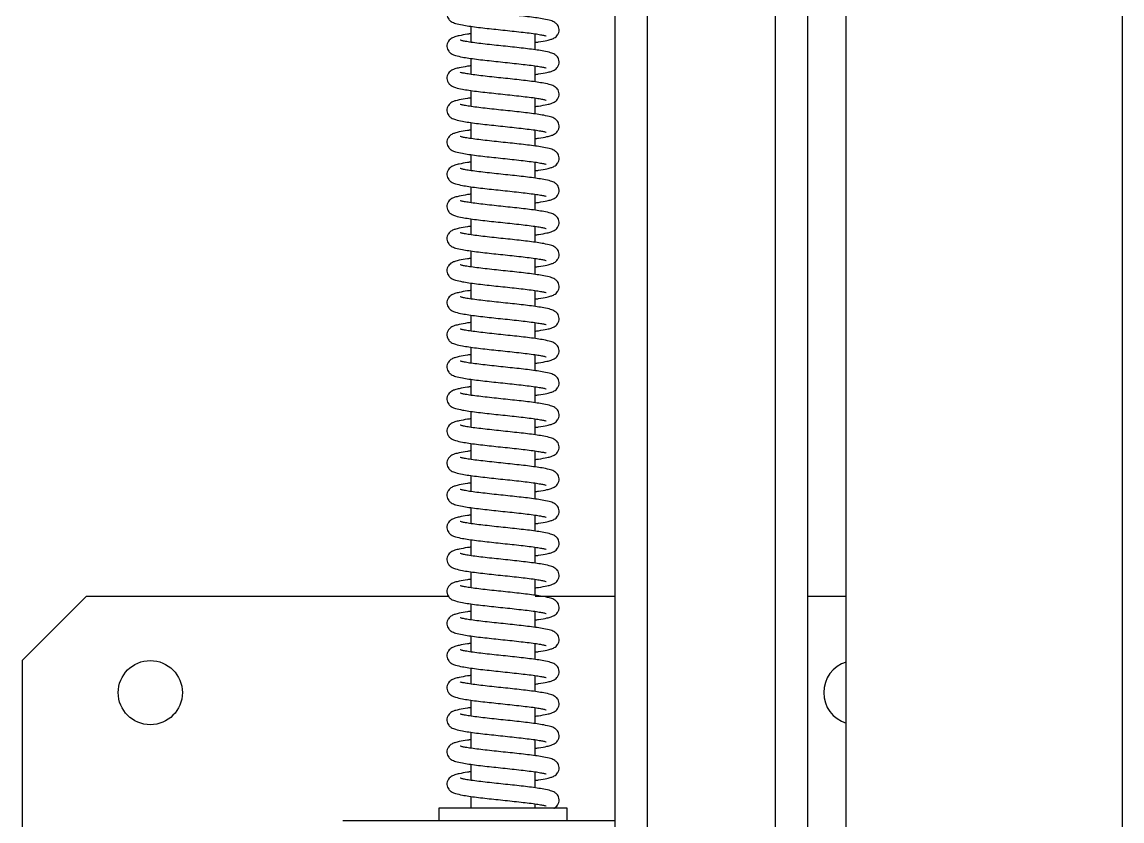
# Model space of a CAD drawing. Header units: millimetres. Extents: x 6622 to 532820, y 3370 to 359312.
# Drawn here: x 462556.5 to 462728, y 314314.4 to 314438.9 of the extents above; entities that cross this region are included whole.
import ezdxf

# ---------------------------------------------------------------- set-up
doc = ezdxf.new("R2010")
doc.units = ezdxf.units.MM

# ---------------------------------------------------------------- blocks, each defined once
blk = doc.blocks.new('A$C6F3A12F4')
at = {"color": 2, "linetype": 'Continuous', "lineweight": 25}
for p, q in [((67.2, 1428), (982.2, 1428)), ((600.2, 1385), (72.2, 1385)), ((275.8, 1385), (275.8, 1379)), ((462.2, 1379), (112.2, 1379)), ((487.2, 1374), (87.2, 1374)), ((487.2, 1354), (87.2, 1354)), ((487.2, 1349), (87.2, 1349)), ((275.8, 1349), (275.8, 1336.5)), ((310.8, 1349), (310.8, 1306.5)), ((310.8, 1341.5), (308.8, 1341.5)), ((308.8, 1341.5), (308.8, 1321.5)), ((190.64, 1336.5), (188.14, 1336.5)), ((195.64, 1336.5), (193.14, 1336.5)), ((200.64, 1336.5), (198.14, 1336.5)), ((205.64, 1336.5), (203.14, 1336.5)), ((210.64, 1336.5), (208.14, 1336.5)), ((215.64, 1336.5), (213.14, 1336.5)), ((220.64, 1336.5), (218.14, 1336.5)), ((225.64, 1336.5), (223.14, 1336.5)), ((230.64, 1336.5), (228.14, 1336.5)), ((235.64, 1336.5), (233.14, 1336.5)), ((240.64, 1336.5), (238.14, 1336.5)), ((245.64, 1336.5), (243.14, 1336.5)), ((250.64, 1336.5), (248.14, 1336.5)), ((255.64, 1336.5), (253.14, 1336.5)), ((260.64, 1336.5), (258.14, 1336.5)), ((265.64, 1336.5), (263.14, 1336.5)), ((270.64, 1336.5), (268.14, 1336.5)), ((275.64, 1336.5), (273.14, 1336.5)), ((280.64, 1336.5), (278.14, 1336.5)), ((285.64, 1336.5), (283.14, 1336.5)), ((290.64, 1336.5), (288.14, 1336.5)), ((295.64, 1336.5), (293.14, 1336.5)), ((300.64, 1336.5), (298.14, 1336.5)), ((305.64, 1336.5), (303.14, 1336.5)), ((308.8, 1336.5), (308.14, 1336.5)), ((186.96, 1326.5), (189.46, 1326.5)), ((191.96, 1326.5), (194.46, 1326.5)), ((196.96, 1326.5), (199.46, 1326.5)), ((201.96, 1326.5), (204.46, 1326.5)), ((206.96, 1326.5), (209.46, 1326.5)), ((211.96, 1326.5), (214.46, 1326.5)), ((216.96, 1326.5), (219.46, 1326.5)), ((221.96, 1326.5), (224.46, 1326.5)), ((226.96, 1326.5), (229.46, 1326.5)), ((231.96, 1326.5), (234.46, 1326.5)), ((236.96, 1326.5), (239.46, 1326.5)), ((241.96, 1326.5), (244.46, 1326.5)), ((246.96, 1326.5), (249.46, 1326.5)), ((251.96, 1326.5), (254.46, 1326.5)), ((256.96, 1326.5), (259.46, 1326.5)), ((261.96, 1326.5), (264.46, 1326.5)), ((266.96, 1326.5), (269.46, 1326.5)), ((271.96, 1326.5), (274.46, 1326.5)), ((276.96, 1326.5), (279.46, 1326.5)), ((281.96, 1326.5), (284.46, 1326.5)), ((286.96, 1326.5), (289.46, 1326.5)), ((291.96, 1326.5), (294.46, 1326.5)), ((296.96, 1326.5), (299.46, 1326.5)), ((301.96, 1326.5), (304.46, 1326.5)), ((306.96, 1326.5), (308.8, 1326.5)), ((275.8, 1322.99), (275.8, 1266.5)), ((308.8, 1321.5), (310.8, 1321.5)), ((275.8, 1266.5), (285.8, 1256.5)), ((285.8, 1256.5), (385.8, 1256.5))]:
    blk.add_line(p, q, dxfattribs=at)
blk.add_circle((290.8, 1276.5), 5, dxfattribs=at)
for start, end in [(197.4576, 270), (270, 342.5424)]:
    blk.add_arc((290.8, 1386.5), 5, start, end, dxfattribs=at)
for points, knots in [([(189.47, 1336.5), (189.45, 1336.68), (189.35, 1337.4), (189.19, 1338.26), (189.02, 1338.95), (188.82, 1339.48), (188.45, 1339.96), (187.94, 1340.22), (187.5, 1340.28), (187.06, 1340.18), (186.65, 1339.93), (186.27, 1339.47), (186.05, 1338.87), (185.8, 1337.74), (185.51, 1335.75), (185.2, 1332.99), (184.95, 1330.53), (184.74, 1328.68), (184.59, 1327.38), (184.44, 1326.28), (184.29, 1325.46), (184.21, 1324.99), (184.11, 1324.77), (184.14, 1324.8), (184.14, 1324.8)], [0, 0, 0, 0, 0.023267, 0.09235, 0.138799, 0.174285, 0.212257, 0.232337, 0.251572, 0.26947, 0.285627, 0.314201, 0.365, 0.433183, 0.53304, 0.628902, 0.724757, 0.774318, 0.824047, 0.873722, 0.919855, 0.96171, 0.999931, 1, 1, 1, 1]), ([(194.47, 1336.5), (194.45, 1336.68), (194.35, 1337.4), (194.19, 1338.26), (194.02, 1338.95), (193.82, 1339.48), (193.45, 1339.96), (192.94, 1340.22), (192.5, 1340.28), (192.06, 1340.18), (191.65, 1339.93), (191.27, 1339.47), (191.05, 1338.87), (190.8, 1337.74), (190.51, 1335.75), (190.2, 1332.99), (189.95, 1330.53), (189.74, 1328.68), (189.59, 1327.38), (189.44, 1326.28), (189.29, 1325.46), (189.21, 1324.99), (189.11, 1324.77), (189.14, 1324.8), (189.14, 1324.8)], [0, 0, 0, 0, 0.023267, 0.09235, 0.138799, 0.174285, 0.212257, 0.232337, 0.251572, 0.26947, 0.285627, 0.314201, 0.365, 0.433183, 0.53304, 0.628902, 0.724757, 0.774318, 0.824047, 0.873722, 0.919855, 0.96171, 0.999931, 1, 1, 1, 1]), ([(199.47, 1336.5), (199.45, 1336.68), (199.35, 1337.4), (199.19, 1338.26), (199.02, 1338.95), (198.82, 1339.48), (198.45, 1339.96), (197.94, 1340.22), (197.5, 1340.28), (197.06, 1340.18), (196.65, 1339.93), (196.27, 1339.47), (196.05, 1338.87), (195.8, 1337.74), (195.51, 1335.75), (195.2, 1332.99), (194.95, 1330.53), (194.74, 1328.68), (194.59, 1327.38), (194.44, 1326.28), (194.29, 1325.46), (194.21, 1324.99), (194.11, 1324.77), (194.14, 1324.8), (194.14, 1324.8)], [0, 0, 0, 0, 0.023267, 0.0923499, 0.1387989, 0.1742845, 0.2122573, 0.232337, 0.2515723, 0.2694699, 0.2856267, 0.3142013, 0.3649996, 0.4331834, 0.5330397, 0.6289018, 0.7247574, 0.7743175, 0.8240472, 0.8737219, 0.9198555, 0.9617098, 0.9999307, 1, 1, 1, 1]), ([(204.47, 1336.5), (204.45, 1336.68), (204.35, 1337.4), (204.19, 1338.26), (204.02, 1338.95), (203.82, 1339.48), (203.45, 1339.96), (202.94, 1340.22), (202.5, 1340.28), (202.06, 1340.18), (201.65, 1339.93), (201.27, 1339.47), (201.05, 1338.87), (200.8, 1337.74), (200.51, 1335.75), (200.2, 1332.99), (199.95, 1330.53), (199.74, 1328.68), (199.59, 1327.38), (199.44, 1326.28), (199.29, 1325.46), (199.21, 1324.99), (199.11, 1324.77), (199.14, 1324.8), (199.14, 1324.8)], [0, 0, 0, 0, 0.023267, 0.09235, 0.138799, 0.174285, 0.212257, 0.232337, 0.251572, 0.26947, 0.285627, 0.314201, 0.365, 0.433183, 0.53304, 0.628902, 0.724757, 0.774318, 0.824047, 0.873722, 0.919855, 0.96171, 0.999931, 1, 1, 1, 1]), ([(209.47, 1336.5), (209.45, 1336.68), (209.35, 1337.4), (209.19, 1338.26), (209.02, 1338.95), (208.82, 1339.48), (208.45, 1339.96), (207.94, 1340.22), (207.5, 1340.28), (207.06, 1340.18), (206.65, 1339.93), (206.27, 1339.47), (206.05, 1338.87), (205.8, 1337.74), (205.51, 1335.75), (205.2, 1332.99), (204.95, 1330.53), (204.74, 1328.68), (204.59, 1327.38), (204.44, 1326.28), (204.29, 1325.46), (204.21, 1324.99), (204.11, 1324.77), (204.14, 1324.8), (204.14, 1324.8)], [0, 0, 0, 0, 0.023267, 0.0923499, 0.1387989, 0.1742845, 0.2122573, 0.232337, 0.2515722, 0.26947, 0.2856267, 0.3142013, 0.3649996, 0.4331833, 0.5330397, 0.6289017, 0.7247574, 0.7743175, 0.8240472, 0.8737219, 0.9198555, 0.9617098, 0.9999307, 1, 1, 1, 1]), ([(214.47, 1336.5), (214.45, 1336.68), (214.35, 1337.4), (214.19, 1338.26), (214.02, 1338.95), (213.82, 1339.48), (213.45, 1339.96), (212.94, 1340.22), (212.5, 1340.28), (212.06, 1340.18), (211.65, 1339.93), (211.27, 1339.47), (211.05, 1338.87), (210.8, 1337.74), (210.51, 1335.75), (210.2, 1332.99), (209.95, 1330.53), (209.74, 1328.68), (209.59, 1327.38), (209.44, 1326.28), (209.29, 1325.46), (209.21, 1324.99), (209.11, 1324.77), (209.14, 1324.8), (209.14, 1324.8)], [0, 0, 0, 0, 0.023267, 0.09235, 0.138799, 0.174285, 0.212257, 0.232337, 0.251572, 0.26947, 0.285627, 0.314201, 0.365, 0.433183, 0.53304, 0.628902, 0.724757, 0.774318, 0.824047, 0.873722, 0.919855, 0.96171, 0.999931, 1, 1, 1, 1]), ([(219.47, 1336.5), (219.45, 1336.68), (219.35, 1337.4), (219.19, 1338.26), (219.02, 1338.95), (218.82, 1339.48), (218.45, 1339.96), (217.94, 1340.22), (217.5, 1340.28), (217.06, 1340.18), (216.65, 1339.93), (216.27, 1339.47), (216.05, 1338.87), (215.8, 1337.74), (215.51, 1335.75), (215.2, 1332.99), (214.95, 1330.53), (214.74, 1328.68), (214.59, 1327.38), (214.44, 1326.28), (214.29, 1325.46), (214.21, 1324.99), (214.11, 1324.77), (214.14, 1324.8), (214.14, 1324.8)], [0, 0, 0, 0, 0.023267, 0.09235, 0.138799, 0.174285, 0.212257, 0.232337, 0.251572, 0.26947, 0.285627, 0.314201, 0.365, 0.433183, 0.53304, 0.628902, 0.724757, 0.774318, 0.824047, 0.873722, 0.919855, 0.96171, 0.999931, 1, 1, 1, 1]), ([(224.47, 1336.5), (224.45, 1336.68), (224.35, 1337.4), (224.19, 1338.26), (224.02, 1338.95), (223.82, 1339.48), (223.45, 1339.96), (222.94, 1340.22), (222.5, 1340.28), (222.06, 1340.18), (221.65, 1339.93), (221.27, 1339.47), (221.05, 1338.87), (220.8, 1337.74), (220.51, 1335.75), (220.2, 1332.99), (219.95, 1330.53), (219.74, 1328.68), (219.59, 1327.38), (219.44, 1326.28), (219.29, 1325.46), (219.21, 1324.99), (219.11, 1324.77), (219.14, 1324.8), (219.14, 1324.8)], [0, 0, 0, 0, 0.023267, 0.09235, 0.138799, 0.174285, 0.212257, 0.232337, 0.251572, 0.26947, 0.285627, 0.314201, 0.365, 0.433183, 0.53304, 0.628902, 0.724757, 0.774318, 0.824047, 0.873722, 0.919855, 0.96171, 0.999931, 1, 1, 1, 1]), ([(229.47, 1336.5), (229.45, 1336.68), (229.35, 1337.4), (229.19, 1338.26), (229.02, 1338.95), (228.82, 1339.48), (228.45, 1339.96), (227.94, 1340.22), (227.5, 1340.28), (227.06, 1340.18), (226.65, 1339.93), (226.27, 1339.47), (226.05, 1338.87), (225.8, 1337.74), (225.51, 1335.75), (225.2, 1332.99), (224.95, 1330.53), (224.74, 1328.68), (224.59, 1327.38), (224.44, 1326.28), (224.29, 1325.46), (224.21, 1324.99), (224.11, 1324.77), (224.14, 1324.8), (224.14, 1324.8)], [0, 0, 0, 0, 0.023267, 0.09235, 0.138799, 0.174285, 0.212257, 0.232337, 0.251572, 0.26947, 0.285627, 0.314201, 0.365, 0.433183, 0.53304, 0.628902, 0.724757, 0.774318, 0.824047, 0.873722, 0.919855, 0.96171, 0.999931, 1, 1, 1, 1]), ([(234.47, 1336.5), (234.45, 1336.68), (234.35, 1337.4), (234.19, 1338.26), (234.02, 1338.95), (233.82, 1339.48), (233.45, 1339.96), (232.94, 1340.22), (232.5, 1340.28), (232.06, 1340.18), (231.65, 1339.93), (231.27, 1339.47), (231.05, 1338.87), (230.8, 1337.74), (230.51, 1335.75), (230.2, 1332.99), (229.95, 1330.53), (229.74, 1328.68), (229.59, 1327.38), (229.44, 1326.28), (229.29, 1325.46), (229.21, 1324.99), (229.11, 1324.77), (229.14, 1324.8), (229.14, 1324.8)], [0, 0, 0, 0, 0.023267, 0.09235, 0.138799, 0.174285, 0.212257, 0.232337, 0.251572, 0.26947, 0.285627, 0.314201, 0.365, 0.433183, 0.53304, 0.628902, 0.724757, 0.774318, 0.824047, 0.873722, 0.919855, 0.96171, 0.999931, 1, 1, 1, 1]), ([(239.47, 1336.5), (239.45, 1336.68), (239.35, 1337.4), (239.19, 1338.26), (239.02, 1338.95), (238.82, 1339.48), (238.45, 1339.96), (237.94, 1340.22), (237.5, 1340.28), (237.06, 1340.18), (236.65, 1339.93), (236.27, 1339.47), (236.05, 1338.87), (235.8, 1337.74), (235.51, 1335.75), (235.2, 1332.99), (234.95, 1330.53), (234.74, 1328.68), (234.59, 1327.38), (234.44, 1326.28), (234.29, 1325.46), (234.21, 1324.99), (234.11, 1324.77), (234.14, 1324.8), (234.14, 1324.8)], [0, 0, 0, 0, 0.023267, 0.0923499, 0.1387989, 0.1742845, 0.2122573, 0.232337, 0.2515723, 0.2694699, 0.2856267, 0.3142013, 0.3649996, 0.4331833, 0.5330397, 0.6289017, 0.7247574, 0.7743175, 0.8240472, 0.8737219, 0.9198555, 0.9617098, 0.9999307, 1, 1, 1, 1]), ([(244.47, 1336.5), (244.45, 1336.68), (244.35, 1337.4), (244.19, 1338.26), (244.02, 1338.95), (243.82, 1339.48), (243.45, 1339.96), (242.94, 1340.22), (242.5, 1340.28), (242.06, 1340.18), (241.65, 1339.93), (241.27, 1339.47), (241.05, 1338.87), (240.8, 1337.74), (240.51, 1335.75), (240.2, 1332.99), (239.95, 1330.53), (239.74, 1328.68), (239.59, 1327.38), (239.44, 1326.28), (239.29, 1325.46), (239.21, 1324.99), (239.11, 1324.77), (239.14, 1324.8), (239.14, 1324.8)], [0, 0, 0, 0, 0.023267, 0.09235, 0.138799, 0.174285, 0.212257, 0.232337, 0.251572, 0.26947, 0.285627, 0.314201, 0.365, 0.433183, 0.53304, 0.628902, 0.724757, 0.774318, 0.824047, 0.873722, 0.919855, 0.96171, 0.999931, 1, 1, 1, 1]), ([(249.47, 1336.5), (249.45, 1336.68), (249.35, 1337.4), (249.19, 1338.26), (249.02, 1338.95), (248.82, 1339.48), (248.45, 1339.96), (247.94, 1340.22), (247.5, 1340.28), (247.06, 1340.18), (246.65, 1339.93), (246.27, 1339.47), (246.05, 1338.87), (245.8, 1337.74), (245.51, 1335.75), (245.2, 1332.99), (244.95, 1330.53), (244.74, 1328.68), (244.59, 1327.38), (244.44, 1326.28), (244.29, 1325.46), (244.21, 1324.99), (244.11, 1324.77), (244.14, 1324.8), (244.14, 1324.8)], [0, 0, 0, 0, 0.023267, 0.09235, 0.138799, 0.174285, 0.212257, 0.232337, 0.251572, 0.26947, 0.285627, 0.314201, 0.365, 0.433183, 0.53304, 0.628902, 0.724757, 0.774318, 0.824047, 0.873722, 0.919855, 0.96171, 0.999931, 1, 1, 1, 1]), ([(254.47, 1336.5), (254.45, 1336.68), (254.35, 1337.4), (254.19, 1338.26), (254.02, 1338.95), (253.82, 1339.48), (253.45, 1339.96), (252.94, 1340.22), (252.5, 1340.28), (252.06, 1340.18), (251.65, 1339.93), (251.27, 1339.47), (251.05, 1338.87), (250.8, 1337.74), (250.51, 1335.75), (250.2, 1332.99), (249.95, 1330.53), (249.74, 1328.68), (249.59, 1327.38), (249.44, 1326.28), (249.29, 1325.46), (249.21, 1324.99), (249.11, 1324.77), (249.14, 1324.8), (249.14, 1324.8)], [0, 0, 0, 0, 0.023267, 0.09235, 0.138799, 0.174285, 0.212257, 0.232337, 0.251572, 0.26947, 0.285627, 0.314201, 0.365, 0.433183, 0.53304, 0.628902, 0.724757, 0.774318, 0.824047, 0.873722, 0.919855, 0.96171, 0.999931, 1, 1, 1, 1]), ([(259.47, 1336.5), (259.45, 1336.68), (259.35, 1337.4), (259.19, 1338.26), (259.02, 1338.95), (258.82, 1339.48), (258.45, 1339.96), (257.94, 1340.22), (257.5, 1340.28), (257.06, 1340.18), (256.65, 1339.93), (256.27, 1339.47), (256.05, 1338.87), (255.8, 1337.74), (255.51, 1335.75), (255.2, 1332.99), (254.95, 1330.53), (254.74, 1328.68), (254.59, 1327.38), (254.44, 1326.28), (254.29, 1325.46), (254.21, 1324.99), (254.11, 1324.77), (254.14, 1324.8), (254.14, 1324.8)], [0, 0, 0, 0, 0.023267, 0.09235, 0.138799, 0.174285, 0.212257, 0.232337, 0.251572, 0.26947, 0.285627, 0.314201, 0.365, 0.433183, 0.53304, 0.628902, 0.724757, 0.774318, 0.824047, 0.873722, 0.919855, 0.96171, 0.999931, 1, 1, 1, 1]), ([(264.47, 1336.5), (264.45, 1336.68), (264.35, 1337.4), (264.19, 1338.26), (264.02, 1338.95), (263.82, 1339.48), (263.45, 1339.96), (262.94, 1340.22), (262.5, 1340.28), (262.06, 1340.18), (261.65, 1339.93), (261.27, 1339.47), (261.05, 1338.87), (260.8, 1337.74), (260.51, 1335.75), (260.2, 1332.99), (259.95, 1330.53), (259.74, 1328.68), (259.59, 1327.38), (259.44, 1326.28), (259.29, 1325.46), (259.21, 1324.99), (259.11, 1324.77), (259.14, 1324.8), (259.14, 1324.8)], [0, 0, 0, 0, 0.023267, 0.0923499, 0.1387989, 0.1742845, 0.2122573, 0.232337, 0.2515722, 0.2694699, 0.2856267, 0.3142013, 0.3649996, 0.4331834, 0.5330397, 0.6289018, 0.7247574, 0.7743175, 0.8240472, 0.8737219, 0.9198555, 0.9617098, 0.9999307, 1, 1, 1, 1]), ([(269.47, 1336.5), (269.45, 1336.68), (269.35, 1337.4), (269.19, 1338.26), (269.02, 1338.95), (268.82, 1339.48), (268.45, 1339.96), (267.94, 1340.22), (267.5, 1340.28), (267.06, 1340.18), (266.65, 1339.93), (266.27, 1339.47), (266.05, 1338.87), (265.8, 1337.74), (265.51, 1335.75), (265.2, 1332.99), (264.95, 1330.53), (264.74, 1328.68), (264.59, 1327.38), (264.44, 1326.28), (264.29, 1325.46), (264.21, 1324.99), (264.11, 1324.77), (264.14, 1324.8), (264.14, 1324.8)], [0, 0, 0, 0, 0.023267, 0.09235, 0.138799, 0.174285, 0.212257, 0.232337, 0.251572, 0.26947, 0.285627, 0.314201, 0.365, 0.433183, 0.53304, 0.628902, 0.724757, 0.774318, 0.824047, 0.873722, 0.919855, 0.96171, 0.999931, 1, 1, 1, 1]), ([(274.47, 1336.5), (274.45, 1336.68), (274.35, 1337.4), (274.19, 1338.26), (274.02, 1338.95), (273.82, 1339.48), (273.45, 1339.96), (272.94, 1340.22), (272.5, 1340.28), (272.06, 1340.18), (271.65, 1339.93), (271.27, 1339.47), (271.05, 1338.87), (270.8, 1337.74), (270.51, 1335.75), (270.2, 1332.99), (269.95, 1330.53), (269.74, 1328.68), (269.59, 1327.38), (269.44, 1326.28), (269.29, 1325.46), (269.21, 1324.99), (269.11, 1324.77), (269.14, 1324.8), (269.14, 1324.8)], [0, 0, 0, 0, 0.023267, 0.0923499, 0.1387989, 0.1742845, 0.2122573, 0.232337, 0.2515722, 0.2694699, 0.2856267, 0.3142013, 0.3649996, 0.4331833, 0.5330397, 0.6289018, 0.7247574, 0.7743175, 0.8240472, 0.8737219, 0.9198555, 0.9617098, 0.9999307, 1, 1, 1, 1]), ([(279.47, 1336.5), (279.45, 1336.68), (279.35, 1337.4), (279.19, 1338.26), (279.02, 1338.95), (278.82, 1339.48), (278.45, 1339.96), (277.94, 1340.22), (277.5, 1340.28), (277.06, 1340.18), (276.65, 1339.93), (276.27, 1339.47), (276.05, 1338.87), (275.8, 1337.74), (275.51, 1335.75), (275.2, 1332.99), (274.95, 1330.53), (274.74, 1328.68), (274.59, 1327.38), (274.44, 1326.28), (274.29, 1325.46), (274.21, 1324.99), (274.11, 1324.77), (274.14, 1324.8), (274.14, 1324.8)], [0, 0, 0, 0, 0.023267, 0.0923499, 0.1387989, 0.1742845, 0.2122573, 0.232337, 0.2515722, 0.2694699, 0.2856267, 0.3142013, 0.3649996, 0.4331833, 0.5330397, 0.6289018, 0.7247574, 0.7743175, 0.8240472, 0.8737219, 0.9198555, 0.9617098, 0.9999307, 1, 1, 1, 1]), ([(284.47, 1336.5), (284.45, 1336.68), (284.35, 1337.4), (284.19, 1338.26), (284.02, 1338.95), (283.82, 1339.48), (283.45, 1339.96), (282.94, 1340.22), (282.5, 1340.28), (282.06, 1340.18), (281.65, 1339.93), (281.27, 1339.47), (281.05, 1338.87), (280.8, 1337.74), (280.51, 1335.75), (280.2, 1332.99), (279.95, 1330.53), (279.74, 1328.68), (279.59, 1327.38), (279.44, 1326.28), (279.29, 1325.46), (279.21, 1324.99), (279.11, 1324.77), (279.14, 1324.8), (279.14, 1324.8)], [0, 0, 0, 0, 0.023267, 0.09235, 0.138799, 0.174285, 0.212257, 0.232337, 0.251572, 0.26947, 0.285627, 0.314201, 0.365, 0.433183, 0.53304, 0.628902, 0.724757, 0.774318, 0.824047, 0.873722, 0.919855, 0.96171, 0.999931, 1, 1, 1, 1]), ([(289.47, 1336.5), (289.45, 1336.68), (289.35, 1337.4), (289.19, 1338.26), (289.02, 1338.95), (288.82, 1339.48), (288.45, 1339.96), (287.94, 1340.22), (287.5, 1340.28), (287.06, 1340.18), (286.65, 1339.93), (286.27, 1339.47), (286.05, 1338.87), (285.8, 1337.74), (285.51, 1335.75), (285.2, 1332.99), (284.95, 1330.53), (284.74, 1328.68), (284.59, 1327.38), (284.44, 1326.28), (284.29, 1325.46), (284.21, 1324.99), (284.11, 1324.77), (284.14, 1324.8), (284.14, 1324.8)], [0, 0, 0, 0, 0.023267, 0.09235, 0.138799, 0.174285, 0.212257, 0.232337, 0.251572, 0.26947, 0.285627, 0.314201, 0.365, 0.433183, 0.53304, 0.628902, 0.724757, 0.774318, 0.824047, 0.873722, 0.919855, 0.96171, 0.999931, 1, 1, 1, 1]), ([(294.47, 1336.5), (294.45, 1336.68), (294.35, 1337.4), (294.19, 1338.26), (294.02, 1338.95), (293.82, 1339.48), (293.45, 1339.96), (292.94, 1340.22), (292.5, 1340.28), (292.06, 1340.18), (291.65, 1339.93), (291.27, 1339.47), (291.05, 1338.87), (290.8, 1337.74), (290.51, 1335.75), (290.2, 1332.99), (289.95, 1330.53), (289.74, 1328.68), (289.59, 1327.38), (289.44, 1326.28), (289.29, 1325.46), (289.21, 1324.99), (289.11, 1324.77), (289.14, 1324.8), (289.14, 1324.8)], [0, 0, 0, 0, 0.023267, 0.0923499, 0.1387989, 0.1742845, 0.2122573, 0.232337, 0.2515722, 0.2694699, 0.2856267, 0.3142013, 0.3649996, 0.4331833, 0.5330397, 0.6289018, 0.7247574, 0.7743175, 0.8240472, 0.8737219, 0.9198555, 0.9617098, 0.9999307, 1, 1, 1, 1]), ([(299.47, 1336.5), (299.45, 1336.68), (299.35, 1337.4), (299.19, 1338.26), (299.02, 1338.95), (298.82, 1339.48), (298.45, 1339.96), (297.94, 1340.22), (297.5, 1340.28), (297.06, 1340.18), (296.65, 1339.93), (296.27, 1339.47), (296.05, 1338.87), (295.8, 1337.74), (295.51, 1335.75), (295.2, 1332.99), (294.95, 1330.53), (294.74, 1328.68), (294.59, 1327.38), (294.44, 1326.28), (294.29, 1325.46), (294.21, 1324.99), (294.11, 1324.77), (294.14, 1324.8), (294.14, 1324.8)], [0, 0, 0, 0, 0.023267, 0.0923499, 0.1387989, 0.1742845, 0.2122573, 0.232337, 0.2515723, 0.2694699, 0.2856267, 0.3142013, 0.3649996, 0.4331833, 0.5330397, 0.6289018, 0.7247574, 0.7743175, 0.8240472, 0.8737219, 0.9198555, 0.9617098, 0.9999307, 1, 1, 1, 1]), ([(304.47, 1336.5), (304.45, 1336.68), (304.35, 1337.4), (304.19, 1338.26), (304.02, 1338.95), (303.82, 1339.48), (303.45, 1339.96), (302.94, 1340.22), (302.5, 1340.28), (302.06, 1340.18), (301.65, 1339.93), (301.27, 1339.47), (301.05, 1338.87), (300.8, 1337.74), (300.51, 1335.75), (300.2, 1332.99), (299.95, 1330.53), (299.74, 1328.68), (299.59, 1327.38), (299.44, 1326.28), (299.29, 1325.46), (299.21, 1324.99), (299.11, 1324.77), (299.14, 1324.8), (299.14, 1324.8)], [0, 0, 0, 0, 0.023267, 0.09235, 0.138799, 0.174285, 0.212257, 0.232337, 0.251572, 0.26947, 0.285627, 0.314201, 0.365, 0.433183, 0.53304, 0.628902, 0.724757, 0.774318, 0.824047, 0.873722, 0.919855, 0.96171, 0.999931, 1, 1, 1, 1]), ([(308.81, 1339.41), (308.8, 1339.43), (308.72, 1339.63), (308.44, 1339.96), (307.95, 1340.21), (307.5, 1340.28), (307.06, 1340.18), (306.65, 1339.93), (306.27, 1339.47), (306.05, 1338.87), (305.8, 1337.74), (305.51, 1335.75), (305.2, 1332.99), (304.95, 1330.53), (304.74, 1328.68), (304.59, 1327.38), (304.44, 1326.28), (304.29, 1325.46), (304.21, 1324.99), (304.11, 1324.77), (304.14, 1324.8), (304.14, 1324.8)], [0, 0, 0, 0, 0.006601, 0.052285, 0.076443, 0.099584, 0.121116, 0.140554, 0.174932, 0.236046, 0.318076, 0.438211, 0.55354, 0.668862, 0.728487, 0.788315, 0.848078, 0.90358, 0.953934, 0.999917, 1, 1, 1, 1]), ([(183.13, 1326.5), (183.15, 1326.32), (183.25, 1325.6), (183.41, 1324.74), (183.58, 1324.05), (183.78, 1323.52), (184.15, 1323.04), (184.66, 1322.78), (185.1, 1322.72), (185.54, 1322.82), (185.95, 1323.07), (186.33, 1323.53), (186.55, 1324.13), (186.8, 1325.26), (187.09, 1327.25), (187.4, 1330.01), (187.65, 1332.47), (187.86, 1334.32), (188.01, 1335.62), (188.16, 1336.72), (188.31, 1337.54), (188.39, 1338.01), (188.49, 1338.23), (188.46, 1338.2), (188.46, 1338.2)], [0, 0, 0, 0, 0.023267, 0.09235, 0.138799, 0.174285, 0.212257, 0.232337, 0.251572, 0.26947, 0.285627, 0.314201, 0.365, 0.433183, 0.53304, 0.628902, 0.724757, 0.774318, 0.824047, 0.873722, 0.919855, 0.96171, 0.999931, 1, 1, 1, 1]), ([(188.13, 1326.5), (188.15, 1326.32), (188.25, 1325.6), (188.41, 1324.74), (188.58, 1324.05), (188.78, 1323.52), (189.15, 1323.04), (189.66, 1322.78), (190.1, 1322.72), (190.54, 1322.82), (190.95, 1323.07), (191.33, 1323.53), (191.55, 1324.13), (191.8, 1325.26), (192.09, 1327.25), (192.4, 1330.01), (192.65, 1332.47), (192.86, 1334.32), (193.01, 1335.62), (193.16, 1336.72), (193.31, 1337.54), (193.39, 1338.01), (193.49, 1338.23), (193.46, 1338.2), (193.46, 1338.2)], [0, 0, 0, 0, 0.023267, 0.0923499, 0.1387989, 0.1742845, 0.2122573, 0.2323371, 0.2515723, 0.2694699, 0.2856268, 0.3142014, 0.3649996, 0.4331834, 0.5330397, 0.6289018, 0.7247574, 0.7743176, 0.8240472, 0.8737219, 0.9198555, 0.9617098, 0.9999307, 1, 1, 1, 1]), ([(193.13, 1326.5), (193.15, 1326.32), (193.25, 1325.6), (193.41, 1324.74), (193.58, 1324.05), (193.78, 1323.52), (194.15, 1323.04), (194.66, 1322.78), (195.1, 1322.72), (195.54, 1322.82), (195.95, 1323.07), (196.33, 1323.53), (196.55, 1324.13), (196.8, 1325.26), (197.09, 1327.25), (197.4, 1330.01), (197.65, 1332.47), (197.86, 1334.32), (198.01, 1335.62), (198.16, 1336.72), (198.31, 1337.54), (198.39, 1338.01), (198.49, 1338.23), (198.46, 1338.2), (198.46, 1338.2)], [0, 0, 0, 0, 0.023267, 0.09235, 0.138799, 0.174285, 0.212257, 0.232337, 0.251572, 0.26947, 0.285627, 0.314201, 0.365, 0.433183, 0.53304, 0.628902, 0.724757, 0.774318, 0.824047, 0.873722, 0.919855, 0.96171, 0.999931, 1, 1, 1, 1]), ([(198.13, 1326.5), (198.15, 1326.32), (198.25, 1325.6), (198.41, 1324.74), (198.58, 1324.05), (198.78, 1323.52), (199.15, 1323.04), (199.66, 1322.78), (200.1, 1322.72), (200.54, 1322.82), (200.95, 1323.07), (201.33, 1323.53), (201.55, 1324.13), (201.8, 1325.26), (202.09, 1327.25), (202.4, 1330.01), (202.65, 1332.47), (202.86, 1334.32), (203.01, 1335.62), (203.16, 1336.72), (203.31, 1337.54), (203.39, 1338.01), (203.49, 1338.23), (203.46, 1338.2), (203.46, 1338.2)], [0, 0, 0, 0, 0.023267, 0.09235, 0.138799, 0.174285, 0.212257, 0.232337, 0.251572, 0.26947, 0.285627, 0.314201, 0.365, 0.433183, 0.53304, 0.628902, 0.724757, 0.774318, 0.824047, 0.873722, 0.919855, 0.96171, 0.999931, 1, 1, 1, 1]), ([(203.13, 1326.5), (203.15, 1326.32), (203.25, 1325.6), (203.41, 1324.74), (203.58, 1324.05), (203.78, 1323.52), (204.15, 1323.04), (204.66, 1322.78), (205.1, 1322.72), (205.54, 1322.82), (205.95, 1323.07), (206.33, 1323.53), (206.55, 1324.13), (206.8, 1325.26), (207.09, 1327.25), (207.4, 1330.01), (207.65, 1332.47), (207.86, 1334.32), (208.01, 1335.62), (208.16, 1336.72), (208.31, 1337.54), (208.39, 1338.01), (208.49, 1338.23), (208.46, 1338.2), (208.46, 1338.2)], [0, 0, 0, 0, 0.023267, 0.09235, 0.138799, 0.174285, 0.212257, 0.232337, 0.251572, 0.26947, 0.285627, 0.314201, 0.365, 0.433183, 0.53304, 0.628902, 0.724757, 0.774318, 0.824047, 0.873722, 0.919855, 0.96171, 0.999931, 1, 1, 1, 1]), ([(208.13, 1326.5), (208.15, 1326.32), (208.25, 1325.6), (208.41, 1324.74), (208.58, 1324.05), (208.78, 1323.52), (209.15, 1323.04), (209.66, 1322.78), (210.1, 1322.72), (210.54, 1322.82), (210.95, 1323.07), (211.33, 1323.53), (211.55, 1324.13), (211.8, 1325.26), (212.09, 1327.25), (212.4, 1330.01), (212.65, 1332.47), (212.86, 1334.32), (213.01, 1335.62), (213.16, 1336.72), (213.31, 1337.54), (213.39, 1338.01), (213.49, 1338.23), (213.46, 1338.2), (213.46, 1338.2)], [0, 0, 0, 0, 0.023267, 0.09235, 0.138799, 0.174285, 0.212257, 0.232337, 0.251572, 0.26947, 0.285627, 0.314201, 0.365, 0.433183, 0.53304, 0.628902, 0.724757, 0.774318, 0.824047, 0.873722, 0.919855, 0.96171, 0.999931, 1, 1, 1, 1]), ([(213.13, 1326.5), (213.15, 1326.32), (213.25, 1325.6), (213.41, 1324.74), (213.58, 1324.05), (213.78, 1323.52), (214.15, 1323.04), (214.66, 1322.78), (215.1, 1322.72), (215.54, 1322.82), (215.95, 1323.07), (216.33, 1323.53), (216.55, 1324.13), (216.8, 1325.26), (217.09, 1327.25), (217.4, 1330.01), (217.65, 1332.47), (217.86, 1334.32), (218.01, 1335.62), (218.16, 1336.72), (218.31, 1337.54), (218.39, 1338.01), (218.49, 1338.23), (218.46, 1338.2), (218.46, 1338.2)], [0, 0, 0, 0, 0.023267, 0.09235, 0.138799, 0.174285, 0.212257, 0.232337, 0.251572, 0.26947, 0.285627, 0.314201, 0.365, 0.433183, 0.53304, 0.628902, 0.724757, 0.774318, 0.824047, 0.873722, 0.919855, 0.96171, 0.999931, 1, 1, 1, 1]), ([(218.13, 1326.5), (218.15, 1326.32), (218.25, 1325.6), (218.41, 1324.74), (218.58, 1324.05), (218.78, 1323.52), (219.15, 1323.04), (219.66, 1322.78), (220.1, 1322.72), (220.54, 1322.82), (220.95, 1323.07), (221.33, 1323.53), (221.55, 1324.13), (221.8, 1325.26), (222.09, 1327.25), (222.4, 1330.01), (222.65, 1332.47), (222.86, 1334.32), (223.01, 1335.62), (223.16, 1336.72), (223.31, 1337.54), (223.39, 1338.01), (223.49, 1338.23), (223.46, 1338.2), (223.46, 1338.2)], [0, 0, 0, 0, 0.023267, 0.09235, 0.138799, 0.174284, 0.212257, 0.232337, 0.251572, 0.26947, 0.285627, 0.314201, 0.365, 0.433183, 0.53304, 0.628902, 0.724757, 0.774318, 0.824047, 0.873722, 0.919855, 0.96171, 0.999931, 1, 1, 1, 1]), ([(223.13, 1326.5), (223.15, 1326.32), (223.25, 1325.6), (223.41, 1324.74), (223.58, 1324.05), (223.78, 1323.52), (224.15, 1323.04), (224.66, 1322.78), (225.1, 1322.72), (225.54, 1322.82), (225.95, 1323.07), (226.33, 1323.53), (226.55, 1324.13), (226.8, 1325.26), (227.09, 1327.25), (227.4, 1330.01), (227.65, 1332.47), (227.86, 1334.32), (228.01, 1335.62), (228.16, 1336.72), (228.31, 1337.54), (228.39, 1338.01), (228.49, 1338.23), (228.46, 1338.2), (228.46, 1338.2)], [0, 0, 0, 0, 0.023267, 0.09235, 0.138799, 0.174285, 0.212257, 0.232337, 0.251572, 0.26947, 0.285627, 0.314201, 0.365, 0.433183, 0.53304, 0.628902, 0.724757, 0.774318, 0.824047, 0.873722, 0.919855, 0.96171, 0.999931, 1, 1, 1, 1]), ([(228.13, 1326.5), (228.15, 1326.32), (228.25, 1325.6), (228.41, 1324.74), (228.58, 1324.05), (228.78, 1323.52), (229.15, 1323.04), (229.66, 1322.78), (230.1, 1322.72), (230.54, 1322.82), (230.95, 1323.07), (231.33, 1323.53), (231.55, 1324.13), (231.8, 1325.26), (232.09, 1327.25), (232.4, 1330.01), (232.65, 1332.47), (232.86, 1334.32), (233.01, 1335.62), (233.16, 1336.72), (233.31, 1337.54), (233.39, 1338.01), (233.49, 1338.23), (233.46, 1338.2), (233.46, 1338.2)], [0, 0, 0, 0, 0.023267, 0.0923499, 0.1387989, 0.1742845, 0.2122573, 0.232337, 0.2515723, 0.2694699, 0.2856267, 0.3142013, 0.3649996, 0.4331833, 0.5330397, 0.6289017, 0.7247574, 0.7743175, 0.8240472, 0.8737219, 0.9198555, 0.9617098, 0.9999307, 1, 1, 1, 1]), ([(233.13, 1326.5), (233.15, 1326.32), (233.25, 1325.6), (233.41, 1324.74), (233.58, 1324.05), (233.78, 1323.52), (234.15, 1323.04), (234.66, 1322.78), (235.1, 1322.72), (235.54, 1322.82), (235.95, 1323.07), (236.33, 1323.53), (236.55, 1324.13), (236.8, 1325.26), (237.09, 1327.25), (237.4, 1330.01), (237.65, 1332.47), (237.86, 1334.32), (238.01, 1335.62), (238.16, 1336.72), (238.31, 1337.54), (238.39, 1338.01), (238.49, 1338.23), (238.46, 1338.2), (238.46, 1338.2)], [0, 0, 0, 0, 0.023267, 0.09235, 0.138799, 0.174285, 0.212257, 0.232337, 0.251572, 0.26947, 0.285627, 0.314201, 0.365, 0.433183, 0.53304, 0.628902, 0.724757, 0.774318, 0.824047, 0.873722, 0.919855, 0.96171, 0.999931, 1, 1, 1, 1]), ([(238.13, 1326.5), (238.15, 1326.32), (238.25, 1325.6), (238.41, 1324.74), (238.58, 1324.05), (238.78, 1323.52), (239.15, 1323.04), (239.66, 1322.78), (240.1, 1322.72), (240.54, 1322.82), (240.95, 1323.07), (241.33, 1323.53), (241.55, 1324.13), (241.8, 1325.26), (242.09, 1327.25), (242.4, 1330.01), (242.65, 1332.47), (242.86, 1334.32), (243.01, 1335.62), (243.16, 1336.72), (243.31, 1337.54), (243.39, 1338.01), (243.49, 1338.23), (243.46, 1338.2), (243.46, 1338.2)], [0, 0, 0, 0, 0.023267, 0.09235, 0.138799, 0.174285, 0.212257, 0.232337, 0.251572, 0.26947, 0.285627, 0.314201, 0.365, 0.433183, 0.53304, 0.628902, 0.724757, 0.774318, 0.824047, 0.873722, 0.919855, 0.96171, 0.999931, 1, 1, 1, 1]), ([(243.13, 1326.5), (243.15, 1326.32), (243.25, 1325.6), (243.41, 1324.74), (243.58, 1324.05), (243.78, 1323.52), (244.15, 1323.04), (244.66, 1322.78), (245.1, 1322.72), (245.54, 1322.82), (245.95, 1323.07), (246.33, 1323.53), (246.55, 1324.13), (246.8, 1325.26), (247.09, 1327.25), (247.4, 1330.01), (247.65, 1332.47), (247.86, 1334.32), (248.01, 1335.62), (248.16, 1336.72), (248.31, 1337.54), (248.39, 1338.01), (248.49, 1338.23), (248.46, 1338.2), (248.46, 1338.2)], [0, 0, 0, 0, 0.023267, 0.09235, 0.138799, 0.174285, 0.212257, 0.232337, 0.251572, 0.26947, 0.285627, 0.314201, 0.365, 0.433183, 0.53304, 0.628902, 0.724757, 0.774318, 0.824047, 0.873722, 0.919855, 0.96171, 0.999931, 1, 1, 1, 1]), ([(248.13, 1326.5), (248.15, 1326.32), (248.25, 1325.6), (248.41, 1324.74), (248.58, 1324.05), (248.78, 1323.52), (249.15, 1323.04), (249.66, 1322.78), (250.1, 1322.72), (250.54, 1322.82), (250.95, 1323.07), (251.33, 1323.53), (251.55, 1324.13), (251.8, 1325.26), (252.09, 1327.25), (252.4, 1330.01), (252.65, 1332.47), (252.86, 1334.32), (253.01, 1335.62), (253.16, 1336.72), (253.31, 1337.54), (253.39, 1338.01), (253.49, 1338.23), (253.46, 1338.2), (253.46, 1338.2)], [0, 0, 0, 0, 0.023267, 0.0923499, 0.1387989, 0.1742845, 0.2122573, 0.232337, 0.2515722, 0.2694699, 0.2856267, 0.3142013, 0.3649996, 0.4331833, 0.5330397, 0.6289018, 0.7247574, 0.7743175, 0.8240472, 0.8737219, 0.9198555, 0.9617098, 0.9999307, 1, 1, 1, 1]), ([(253.13, 1326.5), (253.15, 1326.32), (253.25, 1325.6), (253.41, 1324.74), (253.58, 1324.05), (253.78, 1323.52), (254.15, 1323.04), (254.66, 1322.78), (255.1, 1322.72), (255.54, 1322.82), (255.95, 1323.07), (256.33, 1323.53), (256.55, 1324.13), (256.8, 1325.26), (257.09, 1327.25), (257.4, 1330.01), (257.65, 1332.47), (257.86, 1334.32), (258.01, 1335.62), (258.16, 1336.72), (258.31, 1337.54), (258.39, 1338.01), (258.49, 1338.23), (258.46, 1338.2), (258.46, 1338.2)], [0, 0, 0, 0, 0.023267, 0.09235, 0.138799, 0.174285, 0.212257, 0.232337, 0.251572, 0.26947, 0.285627, 0.314201, 0.365, 0.433183, 0.53304, 0.628902, 0.724757, 0.774318, 0.824047, 0.873722, 0.919855, 0.96171, 0.999931, 1, 1, 1, 1]), ([(258.13, 1326.5), (258.15, 1326.32), (258.25, 1325.6), (258.41, 1324.74), (258.58, 1324.05), (258.78, 1323.52), (259.15, 1323.04), (259.66, 1322.78), (260.1, 1322.72), (260.54, 1322.82), (260.95, 1323.07), (261.33, 1323.53), (261.55, 1324.13), (261.8, 1325.26), (262.09, 1327.25), (262.4, 1330.01), (262.65, 1332.47), (262.86, 1334.32), (263.01, 1335.62), (263.16, 1336.72), (263.31, 1337.54), (263.39, 1338.01), (263.49, 1338.23), (263.46, 1338.2), (263.46, 1338.2)], [0, 0, 0, 0, 0.023267, 0.09235, 0.138799, 0.174285, 0.212257, 0.232337, 0.251572, 0.26947, 0.285627, 0.314201, 0.365, 0.433183, 0.53304, 0.628902, 0.724757, 0.774318, 0.824047, 0.873722, 0.919855, 0.96171, 0.999931, 1, 1, 1, 1]), ([(263.13, 1326.5), (263.15, 1326.32), (263.25, 1325.6), (263.41, 1324.74), (263.58, 1324.05), (263.78, 1323.52), (264.15, 1323.04), (264.66, 1322.78), (265.1, 1322.72), (265.54, 1322.82), (265.95, 1323.07), (266.33, 1323.53), (266.55, 1324.13), (266.8, 1325.26), (267.09, 1327.25), (267.4, 1330.01), (267.65, 1332.47), (267.86, 1334.32), (268.01, 1335.62), (268.16, 1336.72), (268.31, 1337.54), (268.39, 1338.01), (268.49, 1338.23), (268.46, 1338.2), (268.46, 1338.2)], [0, 0, 0, 0, 0.023267, 0.09235, 0.138799, 0.174285, 0.212257, 0.232337, 0.251572, 0.26947, 0.285627, 0.314201, 0.365, 0.433183, 0.53304, 0.628902, 0.724757, 0.774318, 0.824047, 0.873722, 0.919855, 0.96171, 0.999931, 1, 1, 1, 1]), ([(268.13, 1326.5), (268.15, 1326.32), (268.25, 1325.6), (268.41, 1324.74), (268.58, 1324.05), (268.78, 1323.52), (269.15, 1323.04), (269.66, 1322.78), (270.1, 1322.72), (270.54, 1322.82), (270.95, 1323.07), (271.33, 1323.53), (271.55, 1324.13), (271.8, 1325.26), (272.09, 1327.25), (272.4, 1330.01), (272.65, 1332.47), (272.86, 1334.32), (273.01, 1335.62), (273.16, 1336.72), (273.31, 1337.54), (273.39, 1338.01), (273.49, 1338.23), (273.46, 1338.2), (273.46, 1338.2)], [0, 0, 0, 0, 0.023267, 0.09235, 0.138799, 0.174285, 0.212257, 0.232337, 0.251572, 0.26947, 0.285627, 0.314201, 0.365, 0.433183, 0.53304, 0.628902, 0.724757, 0.774318, 0.824047, 0.873722, 0.919855, 0.96171, 0.999931, 1, 1, 1, 1]), ([(273.13, 1326.5), (273.15, 1326.32), (273.25, 1325.6), (273.41, 1324.74), (273.58, 1324.05), (273.78, 1323.52), (274.15, 1323.04), (274.66, 1322.78), (275.1, 1322.72), (275.54, 1322.82), (275.95, 1323.07), (276.33, 1323.53), (276.55, 1324.13), (276.8, 1325.26), (277.09, 1327.25), (277.4, 1330.01), (277.65, 1332.47), (277.86, 1334.32), (278.01, 1335.62), (278.16, 1336.72), (278.31, 1337.54), (278.39, 1338.01), (278.49, 1338.23), (278.46, 1338.2), (278.46, 1338.2)], [0, 0, 0, 0, 0.023267, 0.09235, 0.138799, 0.174285, 0.212257, 0.232337, 0.251572, 0.26947, 0.285627, 0.314201, 0.365, 0.433183, 0.53304, 0.628902, 0.724757, 0.774318, 0.824047, 0.873722, 0.919855, 0.96171, 0.999931, 1, 1, 1, 1]), ([(278.13, 1326.5), (278.15, 1326.32), (278.25, 1325.6), (278.41, 1324.74), (278.58, 1324.05), (278.78, 1323.52), (279.15, 1323.04), (279.66, 1322.78), (280.1, 1322.72), (280.54, 1322.82), (280.95, 1323.07), (281.33, 1323.53), (281.55, 1324.13), (281.8, 1325.26), (282.09, 1327.25), (282.4, 1330.01), (282.65, 1332.47), (282.86, 1334.32), (283.01, 1335.62), (283.16, 1336.72), (283.31, 1337.54), (283.39, 1338.01), (283.49, 1338.23), (283.46, 1338.2), (283.46, 1338.2)], [0, 0, 0, 0, 0.023267, 0.09235, 0.138799, 0.174285, 0.212257, 0.232337, 0.251572, 0.26947, 0.285627, 0.314201, 0.365, 0.433183, 0.53304, 0.628902, 0.724757, 0.774318, 0.824047, 0.873722, 0.919855, 0.96171, 0.999931, 1, 1, 1, 1]), ([(283.13, 1326.5), (283.15, 1326.32), (283.25, 1325.6), (283.41, 1324.74), (283.58, 1324.05), (283.78, 1323.52), (284.15, 1323.04), (284.66, 1322.78), (285.1, 1322.72), (285.54, 1322.82), (285.95, 1323.07), (286.33, 1323.53), (286.55, 1324.13), (286.8, 1325.26), (287.09, 1327.25), (287.4, 1330.01), (287.65, 1332.47), (287.86, 1334.32), (288.01, 1335.62), (288.16, 1336.72), (288.31, 1337.54), (288.39, 1338.01), (288.49, 1338.23), (288.46, 1338.2), (288.46, 1338.2)], [0, 0, 0, 0, 0.023267, 0.09235, 0.138799, 0.174285, 0.212257, 0.232337, 0.251572, 0.26947, 0.285627, 0.314201, 0.365, 0.433183, 0.53304, 0.628902, 0.724757, 0.774318, 0.824047, 0.873722, 0.919855, 0.96171, 0.999931, 1, 1, 1, 1]), ([(288.13, 1326.5), (288.15, 1326.32), (288.25, 1325.6), (288.41, 1324.74), (288.58, 1324.05), (288.78, 1323.52), (289.15, 1323.04), (289.66, 1322.78), (290.1, 1322.72), (290.54, 1322.82), (290.95, 1323.07), (291.33, 1323.53), (291.55, 1324.13), (291.8, 1325.26), (292.09, 1327.25), (292.4, 1330.01), (292.65, 1332.47), (292.86, 1334.32), (293.01, 1335.62), (293.16, 1336.72), (293.31, 1337.54), (293.39, 1338.01), (293.49, 1338.23), (293.46, 1338.2), (293.46, 1338.2)], [0, 0, 0, 0, 0.023267, 0.09235, 0.138799, 0.174285, 0.212257, 0.232337, 0.251572, 0.26947, 0.285627, 0.314201, 0.365, 0.433183, 0.53304, 0.628902, 0.724757, 0.774318, 0.824047, 0.873722, 0.919855, 0.96171, 0.999931, 1, 1, 1, 1]), ([(293.13, 1326.5), (293.15, 1326.32), (293.25, 1325.6), (293.41, 1324.74), (293.58, 1324.05), (293.78, 1323.52), (294.15, 1323.04), (294.66, 1322.78), (295.1, 1322.72), (295.54, 1322.82), (295.95, 1323.07), (296.33, 1323.53), (296.55, 1324.13), (296.8, 1325.26), (297.09, 1327.25), (297.4, 1330.01), (297.65, 1332.47), (297.86, 1334.32), (298.01, 1335.62), (298.16, 1336.72), (298.31, 1337.54), (298.39, 1338.01), (298.49, 1338.23), (298.46, 1338.2), (298.46, 1338.2)], [0, 0, 0, 0, 0.023267, 0.0923499, 0.1387989, 0.1742845, 0.2122573, 0.232337, 0.2515722, 0.2694699, 0.2856267, 0.3142013, 0.3649996, 0.4331833, 0.5330397, 0.6289018, 0.7247574, 0.7743175, 0.8240472, 0.8737219, 0.9198555, 0.9617098, 0.9999307, 1, 1, 1, 1]), ([(298.13, 1326.5), (298.15, 1326.32), (298.25, 1325.6), (298.41, 1324.74), (298.58, 1324.05), (298.78, 1323.52), (299.15, 1323.04), (299.66, 1322.78), (300.1, 1322.72), (300.54, 1322.82), (300.95, 1323.07), (301.33, 1323.53), (301.55, 1324.13), (301.8, 1325.26), (302.09, 1327.25), (302.4, 1330.01), (302.65, 1332.47), (302.86, 1334.32), (303.01, 1335.62), (303.16, 1336.72), (303.31, 1337.54), (303.39, 1338.01), (303.49, 1338.23), (303.46, 1338.2), (303.46, 1338.2)], [0, 0, 0, 0, 0.023267, 0.09235, 0.138799, 0.174285, 0.212257, 0.232337, 0.251572, 0.26947, 0.285627, 0.314201, 0.365, 0.433183, 0.53304, 0.628902, 0.724757, 0.774318, 0.824047, 0.873722, 0.919855, 0.96171, 0.999931, 1, 1, 1, 1]), ([(303.13, 1326.5), (303.15, 1326.32), (303.25, 1325.6), (303.41, 1324.74), (303.58, 1324.05), (303.78, 1323.52), (304.15, 1323.04), (304.66, 1322.78), (305.1, 1322.72), (305.54, 1322.82), (305.95, 1323.07), (306.33, 1323.53), (306.55, 1324.13), (306.8, 1325.26), (307.09, 1327.25), (307.4, 1330.01), (307.65, 1332.47), (307.86, 1334.32), (308.01, 1335.62), (308.16, 1336.72), (308.31, 1337.54), (308.39, 1338.01), (308.49, 1338.23), (308.46, 1338.2), (308.46, 1338.2)], [0, 0, 0, 0, 0.023267, 0.0923499, 0.1387989, 0.1742845, 0.2122573, 0.232337, 0.2515722, 0.2694699, 0.2856267, 0.3142013, 0.3649996, 0.4331833, 0.5330397, 0.6289018, 0.7247574, 0.7743175, 0.8240472, 0.8737219, 0.9198555, 0.9617098, 0.9999307, 1, 1, 1, 1])]:
    blk.add_open_spline(points, degree=3, knots=knots, dxfattribs=at)

msp = doc.modelspace()

# ---------------------------------------------------------------- block references
at = {"color": 0, "rotation": 270}
msp.add_blockref('A$C6F3A12F4', (461300, 314625.198), dxfattribs=at)

doc.saveas('drawing.dxf')
